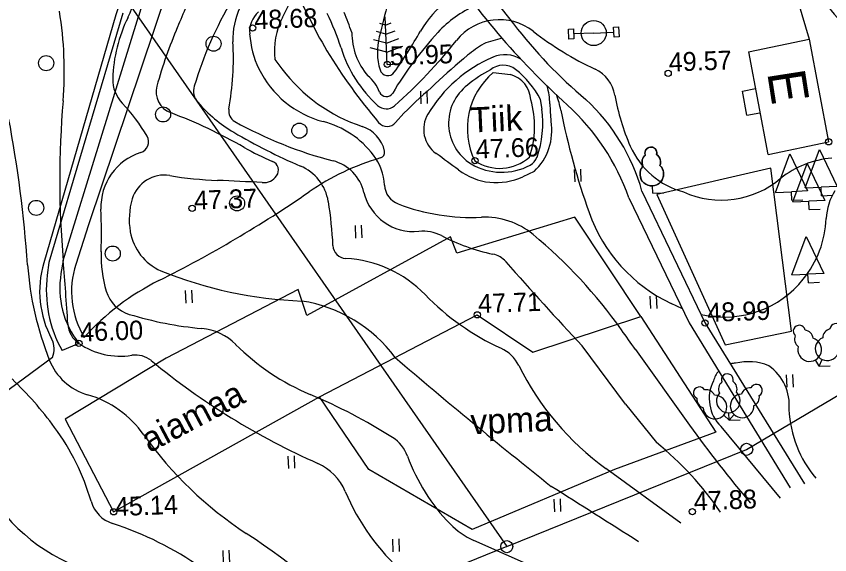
# Model space of a CAD drawing. Extents: x 641716 to 643447, y 6457381 to 6458642.
# Drawn here: x 642409.9 to 642539.3, y 6457989.6 to 6458075.4 of the extents above; entities that cross this region are included whole.
import ezdxf

# ---------------------------------------------------------------- set-up
doc = ezdxf.new("R2010")
doc.units = 0
for name, color, linetype in [('1', 7, 'Continuous'), ('10', 7, 'Continuous'), ('30', 7, 'Continuous'), ('31', 7, 'Continuous'), ('34', 7, 'Continuous'), ('40', 7, 'Continuous'), ('41', 7, 'Continuous'), ('44', 7, 'Continuous'), ('5', 7, 'Continuous'), ('57', 7, 'Continuous'), ('59', 7, 'Continuous')]:
    doc.layers.add(name, color=color, linetype=linetype)

# ---------------------------------------------------------------- blocks, each defined once
blk = doc.blocks.new('laipuu')
at = {"layer": '10'}
for q in [(0, 29.4), (44.4, 0)]:
    blk.add_line((0, 0), q, dxfattribs=at)
blk.add_lwpolyline([(-22.4, 152.9), (-23.7, 160.4), (-23, 166.2), (-21.2, 171.1), (-19, 174.8), (-14.3, 179.5), (-9.9, 182.1), (-3.1, 184), (1.5, 184.2), (7.7, 183), (13.4, 180.1), (17.7, 176.3), (21.3, 171), (23, 166.3), (23.7, 161.4), (23.5, 157.2), (22.4, 152.9), (25.5, 150.3), (30.5, 144.4), (34, 137.9), (36.1, 131.3), (36.8, 126.1), (36.8, 121.1), (35.9, 115.1), (34.8, 111.5), (33.9, 109.2), (38.1, 104.3), (42.1, 97.7), (45.5, 88.7), (47, 80.3), (46.9, 72.3), (46, 66.1), (43.7, 59), (40.2, 52), (35.4, 45.4), (28.8, 39.2), (20.2, 34), (14, 31.5), (5.6, 29.7), (0, 29.4), (-7.1, 29.9), (-17.6, 32.8), (-25.6, 37), (-32.7, 42.6), (-39.1, 50.3), (-43, 57.3), (-46, 66.2), (-47.1, 75.2), (-46.3, 85.2), (-44, 93.4), (-40.6, 100.4), (-36.7, 106.1), (-33.9, 109.2), (-35.5, 113.8), (-36.7, 119.8), (-36.8, 126.2), (-35.3, 134.3), (-32.9, 140.3), (-29.1, 146.4), (-25.4, 150.4), (-22.4, 152.9)], close=True, dxfattribs=at)
for centre, radius, start, end in [((0, 160.6), 23.7, 341.2648, 198.7352), ((0, 123.7), 36.9, 127.4703, 203.0353), ((0, 123.7), 36.9, 336.9647, 52.5297), ((0, 76.5), 47.1, 136.0706, 43.9294)]:
    blk.add_arc(centre, radius, start, end, dxfattribs=at)
blk = doc.blocks.new('vvkaev')
at = {"layer": '44'}
for q in [(-80, 0), (80, 0)]:
    blk.add_line((0, 0), q, dxfattribs=at)
for points in [[(-100, -20), (-100, 20), (-80, 20), (-80, -20)], [(80, -20), (80, 20), (100, 20), (100, -20)]]:
    blk.add_lwpolyline(points, close=True, dxfattribs=at)
blk.add_circle((0, 0), 50, dxfattribs=at)
blk = doc.blocks.new('mand')
at = {"layer": '10'}
for p, q in [((0, 156.9), (-22.3, 163.6)), ((0, 0), (0, 188.9)), ((0, 156.9), (22.1, 164.1)), ((0, 120.8), (-36.6, 132.5)), ((0, 120.8), (36.6, 132.4)), ((0, 84.8), (-51, 100.7)), ((0, 84.8), (50.9, 101.1)), ((0, 48.8), (-65.4, 69.5)), ((0, 48.8), (65.4, 69.5)), ((0, 0), (45.5, 0))]:
    blk.add_line(p, q, dxfattribs=at)
blk = doc.blocks.new('puud')
at = {"layer": '41'}
blk.add_circle((0, 0), 30, dxfattribs=at)
blk = doc.blocks.new('krndnrku')
at = {"layer": '40'}
blk.add_circle((0, 0), 40, dxfattribs=at)
blk = doc.blocks.new('kpunkt')
at = {"layer": '59'}
blk.add_circle((0, 0), 12.5, dxfattribs=at)
blk = doc.blocks.new('elupuu')
at = {"layer": '10'}
for p, q in [((-63.8, 33.8), (0, 184.3)), ((0, 184.3), (63.8, 33.8)), ((-63.8, 33.8), (0, 33.8)), ((0, 0), (0, 33.8)), ((63.8, 33.8), (0, 33.8)), ((0, 0), (44.4, 0))]:
    blk.add_line(p, q, dxfattribs=at)
blk = doc.blocks.new('laipuu2')
at = {"layer": '10'}
for q in [(-13.4, 26.2), (13.4, 26.2), (44.4, -0.7)]:
    blk.add_line((0, 0), q, dxfattribs=at)
for centre, radius, start, end in [((-72.9, 143.1), 23.7, 8.2648, 225.7352), ((72.9, 143.1), 23.7, 314.2648, 171.7352), ((-56.1, 110.2), 36.9, 3.9647, 79.5297), ((56.1, 110.2), 36.9, 100.4703, 176.0353), ((-56.1, 110.2), 36.9, 154.4703, 230.0353), ((-34.8, 68.2), 47.1, 163.0706, 70.9294), ((34.8, 68.2), 47.1, 109.0706, 16.9294), ((56.1, 110.2), 36.9, 309.9647, 25.5297)]:
    blk.add_arc(centre, radius, start, end, dxfattribs=at)
blk = doc.blocks.new('laipuu3')
at = {"layer": '10'}
for q in [(-20.8, 20.8), (0, 29.4), (20.8, 20.8), (44.4, -0.7)]:
    blk.add_line((0, 0), q, dxfattribs=at)
for centre, radius, start, end in [((0, 160.6), 23.7, 341.2648, 198.7352), ((-113.5, 113.5), 23.7, 26.2648, 243.7352), ((0, 123.7), 36.9, 127.4703, 203.0353), ((0, 123.7), 36.9, 336.9647, 52.5297), ((113.5, 113.5), 23.7, 296.2648, 153.7352), ((-54.1, 54.1), 47.1, 181.0706, 88.9294), ((-87.5, 87.5), 36.9, 21.9647, 97.5297), ((0, 76.5), 47.1, 136.0706, 43.9294), ((54.1, 54.1), 47.1, 91.0706, 358.9294), ((87.5, 87.5), 36.9, 82.4703, 158.0353), ((-87.5, 87.5), 36.9, 172.4703, 248.0353), ((87.5, 87.5), 36.9, 291.9647, 7.5297)]:
    blk.add_arc(centre, radius, start, end, dxfattribs=at)
blk = doc.blocks.new('hein')
at = {"layer": '41'}
for p, q in [((-12.1, 3.9), (-12.1, 53.9)), ((12.9, 3.9), (12.9, 53.9))]:
    blk.add_line(p, q, dxfattribs=at)

msp = doc.modelspace()

# ---------------------------------------------------------------- linework, layer by layer
at = {"layer": '1'}
for p, q in [((642526.4, 6458069.68), (642536.04, 6458071.68)), ((642536.04, 6458071.68), (642539.13, 6458055.36)), ((642526.37, 6458069.67), (642529.46, 6458053.34)), ((642525.4, 6458063.44), (642527.48, 6458063.83)), ((642526.13, 6458059.6), (642525.4, 6458063.44)), ((642526.13, 6458059.6), (642528.2, 6458059.99)), ((642529.49, 6458053.36), (642539.13, 6458055.36))]:
    msp.add_line(p, q, dxfattribs=at)
at = {"layer": '30'}
for points in [[(642485.17, 6458079.02), (642489, 6458074.12)], [(642426.8, 6458075.86), (642415.04, 6458036.13)], [(642417.32, 6458036.46), (642429.33, 6458075.3)], [(642509.42, 6458047.5), (642519.47, 6458026.51), (642535.31, 6458000.92)], [(642507.34, 6458046.43), (642516.93, 6458026.56), (642533.03, 6458000.27)], [(642415.04, 6458036.13), (642414.8, 6458034.15)], [(642417.32, 6458036.46), (642416.97, 6458034.39)], [(642419.82, 6458023.27), (642417.15, 6458022.15)]]:
    msp.add_lwpolyline(points, dxfattribs=at)
for centre, radius, start, end in [((642576.24, 6458032.23), 153.09, 155.8106, 163.663), ((642582.64, 6458154.83), 126.5, 213.324, 227.7259), ((642548.17, 6458119.28), 74.43, 217.3463, 230.1706), ((642478.87, 6458038.88), 31.75, 15.7626, 47.0529), ((642473.23, 6458034.49), 36.14, 19.2894, 47.7259), ((642430.95, 6458032.05), 14.17, 170.4822, 218.2367), ((642434.31, 6458031.75), 19.67, 172.9673, 209.2187)]:
    msp.add_arc(centre, radius, start, end, dxfattribs=at)
at = {"layer": '31'}
for points in [[(642493.25, 6458062.12), (642493.47, 6458060.58)], [(642471.55, 6458059.94), (642471.55, 6458059.94), (642470.23, 6458058.42)], [(642492.26, 6458050.65), (642490.45, 6458049.8)], [(642515.87, 6458028.76), (642514.07, 6458029.62)], [(642518.82, 6458027.86), (642519.42, 6458027.75)], [(642506.79, 6458013.57), (642499.92, 6458022.87)], [(642508.37, 6458022.29), (642508.37, 6458022.29)], [(642508.37, 6458022.29), (642516.99, 6458010.27)], [(642506.79, 6458013.57), (642511.72, 6458007.51)], [(642531.49, 6457998.63), (642522.03, 6458010.05)], [(642515.6, 6457994.64), (642503.68, 6458003.34)], [(642498.09, 6457985.06), (642482.65, 6457991.91)]]:
    msp.add_lwpolyline(points, dxfattribs=at)
for centre, radius, start, end in [((642412.34, 6458054.66), 48.64, 25.1204, 44.3061), ((642415.74, 6458081.09), 13.29, 333.5292, 27.3244), ((642551.22, 6458085.75), 15.06, 183.1963, 230.9557), ((642342.63, 6458113.76), 101.21, 336.6507, 340.7983), ((642497.85, 6458046.31), 62.3, 149.4534, 163.2863), ((653037.3, 6455410.74), 10899.58, 165.837948, 165.867247), ((642487.61, 6458065.33), 15.45, 126.222, 150.3544), ((642489.88, 6458061), 17.49, 113.5736, 137.625), ((642359.14, 6458066.67), 58.36, 355.279, 9.3638), ((642455.47, 6458071.85), 11.14, 153.744, 182.9937), ((642451.38, 6458072.83), 4.39, 133.0757, 183.8802), ((642425.79, 6458058.96), 37.51, 17.6073, 26.683), ((642350.04, 6458031.35), 120.56, 20.1027, 21.71), ((642448.38, 6458064.84), 23.17, 153.5292, 178.5659), ((642509.71, 6458100.32), 58.9, 205.1204, 211.1258), ((642486.75, 6458066.06), 8.75, 52.0712, 141.4469), ((642501.13, 6458045.34), 71.44, 156.6507, 164.6605), ((642462, 6458073.55), 15.04, 183.8802, 205.8245), ((642473.78, 6458072.74), 10.53, 179.7557, 220.6753), ((642477.26, 6458069.66), 9.94, 165.8672, 196.6791), ((642521.78, 6458031.89), 60.68, 137.625, 149.0202), ((642406.12, 6458111.71), 78.3, 324.68, 330.3544), ((642491.4, 6458052.17), 20.12, 102.1622, 110.8634), ((642524.11, 6458114), 52.03, 232.0712, 244.8177), ((642397.24, 6458068.81), 47.17, 349.936, 2.9937), ((642414.65, 6458123.52), 83.45, 311.6016, 321.4469), ((642494.94, 6458053.22), 20.73, 121.0866, 129.8364), ((642534.08, 6458115.03), 87.36, 211.1258, 220.3732), ((642481.76, 6458076.72), 21.22, 197.6073, 227.2348), ((642487.62, 6458064.41), 4.82, 58.2689, 113.2813), ((642657.66, 6457865.77), 268.96, 130.8746, 133.7859), ((642494.57, 6458048.27), 22.39, 113.2813, 149.0412), ((642462.69, 6458073.88), 15.8, 205.8245, 255.361), ((642468.97, 6458067.18), 1.28, 196.6791, 324.68), ((642494.48, 6458049.3), 19.79, 117.6085, 130.3304), ((642487.34, 6458064.35), 3.21, 52.0693, 129.2052), ((642480.52, 6458055.6), 14.31, 27.1036, 52.0693), ((642499.57, 6458061.81), 5.64, 9.8927, 64.8177), ((642430.68, 6458065.28), 5.47, 178.5659, 223.744), ((642461.47, 6458060.75), 6.71, 22.2047, 49.8291), ((642435.64, 6458063.3), 3.52, 164.6605, 249.2616), ((642440.81, 6458063.44), 2.74, 163.2863, 220.9324), ((642486.29, 6458058.31), 7.64, 127.2253, 237.8665), ((642482.57, 6458061.02), 12.21, 1.7364, 15.293), ((642468.76, 6458063.73), 1.17, 202.2047, 329.0202), ((642479.5, 6458057), 17.35, 11.343, 19.5076), ((642539.91, 6458068.84), 35.31, 189.8927, 203.6609), ((642569.68, 6458049.29), 152.9, 175.279, 184.8141), ((642406.59, 6458042.22), 27.88, 30.2463, 43.744), ((642456.12, 6458076.72), 23, 220.9324, 239.5742), ((642445.54, 6458060.24), 1.88, 169.936, 241.0165), ((642468.72, 6458062.62), 2.01, 227.2348, 311.6016), ((642477.45, 6458058.29), 16.19, 340.6454, 8.1519), ((642564.28, 6458064.44), 69.58, 182.5157, 184.7809), ((642612.68, 6458083.72), 118.49, 191.343, 199.5283), ((642205.69, 6458021.04), 206.5, 4.0953, 10.6266), ((642405.43, 6457983.52), 81.79, 60.1454, 69.2616), ((642479.43, 6458057.35), 4.74, 149.0412, 234.6213), ((642477.29, 6458117.55), 67.4, 241.0165, 255.379), ((642454.97, 6458044.34), 14.73, 37.1706, 75.361), ((642468.88, 6458059.6), 1.79, 220.3732, 318.9312), ((642486.2, 6458057.13), 8.88, 313.11, 9.813), ((642429.13, 6458055.37), 1.78, 287.6553, 30.2463), ((642492.06, 6458137.92), 93.99, 239.5742, 246.8348), ((642432.44, 6458044.99), 9.11, 107.6553, 182.2122), ((642465.56, 6458088.29), 39.01, 240.1454, 247.5039), ((642519.42, 6458059.87), 12.94, 203.6609, 254.8575), ((642459.8, 6458048.01), 8.67, 2.9211, 37.1706), ((642392.97, 6457935.59), 144.59, 52.877, 54.6213), ((642490.56, 6458053.68), 2.29, 297.9198, 340.6454), ((642540.98, 6458037.47), 15.36, 95.0698, 128.1764), ((642450.05, 6458050.83), 1.53, 324.2832, 67.5039), ((642452.15, 6458044.65), 7.46, 9.2769, 66.8348), ((642458.55, 6458045.75), 6.81, 13.3174, 75.379), ((642487.1, 6458060.21), 9.69, 239.8252, 297.9198), ((642433.41, 6458044.73), 5.33, 80.6008, 162.9902), ((642444.19, 6458109.87), 60.7, 260.6008, 267.8128), ((642449.17, 6458051.47), 2.61, 266.4822, 324.2832), ((642486.24, 6458058.81), 9.94, 232.877, 295.0697), ((642430.14, 6457741.96), 307.48, 86.4822, 87.8128), ((642522.05, 6458060.63), 14.55, 245.6022, 310.4061), ((642473.08, 6458049.19), 8.12, 193.3174, 275.9199), ((642471.82, 6458048.62), 3.36, 182.9211, 249.2234), ((642547.6, 6458042.79), 8.86, 147.3842, 177.6041), ((642439.02, 6458043.01), 11.19, 162.9902, 190.037), ((642320.72, 6458040.67), 102.69, 358.4384, 2.2122), ((642399.53, 6458036.05), 60.79, 2.6324, 9.2769), ((642482.36, 6458076.41), 33.09, 249.2234, 272.6191), ((642484.43, 6458031.36), 12.01, 50.3657, 92.6191), ((642525.04, 6458052.64), 25.51, 199.5283, 244.503), ((642522.27, 6458043.85), 16.49, 321.0728, 357.6041), ((642436.26, 6458042.52), 8.4, 190.037, 246.1934), ((642474.58, 6458034.78), 6.36, 62.4948, 95.9199), ((642492.36, 6458068.94), 32.15, 242.4948, 258.0207), ((642441.87, 6457979.98), 78.73, 35.2475, 50.3657), ((642462.41, 6458038.95), 2.16, 182.6324, 266.8527), ((642443.77, 6458037.32), 20.41, 178.4384, 196.3507), ((642484.89, 6458033.72), 3.86, 41.3226, 78.0207), ((642462.43, 6458039.42), 50.9, 184.0953, 201.6317), ((641947.27, 6457996.87), 471.72, 3.5857, 4.8141), ((642461.24, 6458017.76), 19.06, 44.1442, 86.8527), ((642942.17, 6458435.77), 605.05, 221.32265, 223.03448), ((642457.82, 6458096.3), 66.33, 247.9071, 267.8417), ((642522.48, 6458043.67), 16.22, 259.1049, 321.0728), ((642429.41, 6458033.1), 5.44, 196.3507, 253.2206), ((642503.77, 6458059.03), 40.2, 224.1442, 245.3325), ((642451.76, 6458007.42), 22.87, 36.4728, 81.0352), ((642444.96, 6458084.68), 59.31, 253.2206, 264.612), ((642422.11, 6458026.62), 4.06, 183.5857, 235.6274), ((642438.56, 6458016.88), 8.8, 45.1018, 84.612), ((642448.52, 6457982.33), 71.96, 33.7241, 36.7709), ((642426.43, 6458032.94), 11.71, 235.6274, 278.8966), ((642471.21, 6458049.64), 37.46, 225.1018, 247.0681), ((642428.85, 6458017.49), 3.93, 50.4721, 98.8966), ((642484.51, 6458017.1), 5.94, 26.42, 65.3325), ((642423.87, 6458024.13), 9.43, 201.6317, 253.6148), ((642504.11, 6458108.7), 114.32, 230.4721, 246.1417), ((643099.08, 6458756.74), 967.9, 229.47448, 231.38165), ((642524.45, 6458016.36), 3.77, 92.2275, 103.5553), ((642526.33, 6458011.6), 8.76, 67.8488, 103.3761), ((642530.32, 6458039.85), 45.2, 206.42, 233.8866), ((642524.45, 6458016.36), 3.77, 138.2003, 165.2812), ((642525.24, 6458013.49), 7.62, 354.2132, 54.7542), ((642368.09, 6457974.67), 59.43, 36.345, 46.2564), ((642526.24, 6458014.5), 6.12, 152.6387, 226.6175), ((642416.48, 6457998.97), 16.8, 35.3814, 73.6148), ((642421.29, 6457931.66), 90.65, 57.6957, 67.0681), ((642550.93, 6458013.53), 18.13, 182.5324, 220.3259), ((642385.78, 6457987.69), 37.47, 16.191, 36.345), ((642673.3, 6458122.41), 192.38, 215.6569, 220.3532), ((642479.65, 6458043.84), 60.69, 215.3814, 236.853), ((642466.61, 6458003.33), 5.85, 19.9967, 57.6957), ((642478.78, 6457967.03), 52.19, 34.2174, 50.8643), ((642500.72, 6458015.74), 30.44, 199.9967, 224.198), ((642454.48, 6457996.5), 8.36, 22.5909, 66.1417), ((642430.25, 6458014.76), 29.05, 204.4037, 247.9415), ((642494.91, 6458013.32), 35.42, 202.5909, 228.6135), ((639085.04, 6452605.69), 6382.14, 57.556021, 57.703868), ((642426.81, 6457999.6), 5.26, 196.191, 251.813), ((642408.24, 6457943.08), 54.24, 38.3433, 71.813), ((642487.53, 6458002.92), 12.04, 224.198, 246.0776), ((642386.15, 6457900.66), 110.31, 43.0509, 56.853)]:
    msp.add_arc(centre, radius, start, end, dxfattribs=at)
at = {"layer": '34'}
msp.add_lwpolyline([(642485.75, 6458066.38), (642488.51, 6458066.08)], dxfattribs=at)
for centre, radius, start, end in [((642493.27, 6458057.5), 11.64, 130.2395, 206.2676), ((642487.36, 6458061.86), 4.37, 2.5446, 74.8487), ((642477.18, 6458057.8), 15.16, 341.2211, 16.325), ((642486.81, 6458058.31), 7.17, 236.2816, 311.2071)]:
    msp.add_arc(centre, radius, start, end, dxfattribs=at)
at = {"layer": '40'}
for points in [[(642666.47, 6458043.9), (642571.44, 6458033.26), (642531.65, 6458185.25), (642459.34, 6458174.27), (642443.34, 6458127.18), (642427.27, 6458078.14), (642487.91, 6457990.91), (642402, 6457956.04), (642333.27, 6457928.36), (642316.72, 6457706.8)], [(642487.91, 6457990.91), (642526.08, 6458006.4), (642571.44, 6458033.26)]]:
    msp.add_lwpolyline(points, dxfattribs=at)
at = {"layer": '41'}
for points in [[(642434.47, 6458101.71), (642425.69, 6458075.58), (642414.22, 6458036.07)], [(642438.63, 6458095.01), (642433.93, 6458079.6), (642421.35, 6458042.17), (642419.33, 6458035.85)], [(642532.93, 6458082.1), (642536.04, 6458071.68)], [(642451.01, 6458068.47), (642452.11, 6458067)], [(642533.24, 6458025.24), (642529.94, 6458051.18), (642511.77, 6458046.99), (642522.68, 6458023.02), (642533.24, 6458025.24)], [(642509.23, 6458027.57), (642498.74, 6458043.37), (642479.96, 6458037.62), (642478.94, 6458040.21), (642456.09, 6458027.69), (642454.71, 6458031.86), (642433.69, 6458020.94), (642417.66, 6458011.23), (642425.35, 6457996.45), (642458.1, 6458014.75), (642483.22, 6458027.82), (642492.05, 6458021.88), (642509.23, 6458027.57)], [(642509.23, 6458027.57), (642521.2, 6458009.16), (642505.03, 6458003.2), (642482.42, 6457993.64), (642465.96, 6458003.21), (642458.1, 6458014.75)], [(642415.6, 6458021.01), (642406.45, 6458014.31), (642387.22, 6458000.5), (642395.11, 6457979.91)]]:
    msp.add_lwpolyline(points, dxfattribs=at)
for centre, radius, start, end in [((642409.86, 6458097.54), 47.92, 332.1755, 356.669), ((642462.31, 6458069.86), 11.38, 152.1755, 187.0384), ((642473.21, 6458082.88), 26.41, 216.9754, 251.6564), ((642463.2, 6458052.69), 5.4, 12.6714, 71.6564), ((642467.57, 6458053.67), 0.919, 286.1743, 12.6714), ((642478.78, 6458015.01), 39.34, 106.1743, 124.5868), ((642343.65, 6458211), 198.73, 296.5778, 304.5868), ((642429.69, 6458031.58), 16.11, 163.8191, 208.124), ((642432.94, 6458031.52), 14.28, 162.3449, 210.6775), ((642450.65, 6457997.1), 40.44, 116.5778, 137.8691), ((642412.48, 6458022.38), 3.41, 336.3196, 28.124)]:
    msp.add_arc(centre, radius, start, end, dxfattribs=at)

# ---------------------------------------------------------------- block references
at = {"layer": '10', "xscale": 0.04, "yscale": 0.04}
for name, p, rotation in [('mand', (642468.9, 6458067.69), 2.561289531006498), ('puud', (642441.25, 6458070.98), 2.5612895310065102), ('puud', (642414.61, 6458067.89), 2.5612895310065102), ('puud', (642433.22, 6458059.72), 2.5612895310065102), ('puud', (642454.91, 6458057.14), 2.5612895310065102), ('laipuu', (642511.13, 6458047.17), 2.561289531006498), ('elupuu', (642538, 6458046.78), 2.561289531006498), ('elupuu', (642533.26, 6458046.07), 2.561289531006498), ('elupuu', (642536.02, 6458044.57), 2.561289531006498), ('puud', (642413.03, 6458044.84), 2.5612895310065102), ('puud', (642445, 6458045.56), 2.5612895310065102), ('elupuu', (642535.9, 6458032.93), 2.561289531006498), ('puud', (642425.21, 6458037.57), 2.5612895310065102), ('laipuu2', (642537.62, 6458019.62), 2.561289531006498), ('laipuu3', (642523.3, 6458011.06), 2.561289531006498)]:
    msp.add_blockref(name, p, dxfattribs=dict(at, rotation=rotation))
at = {"layer": '40', "xscale": 0.024000000000000004, "yscale": 0.024000000000000004, "rotation": 2.5612895310064974}
for p in [(642526.08, 6458006.4), (642487.91, 6457990.91)]:
    msp.add_blockref('krndnrku', p, dxfattribs=at)
at = {"layer": '41', "xscale": 0.04, "yscale": 0.04, "rotation": 2.561289531006498}
for p in [(642474.8, 6458061.28), (642499.26, 6458048.84), (642464.4, 6458039.91), (642437.38, 6458029.55), (642511.32, 6458028.67), (642533.01, 6458016.14), (642453.7, 6458003.2), (642496.03, 6457996.34), (642470.35, 6457989.96), (642443.34, 6457988.15)]:
    msp.add_blockref('hein', p, dxfattribs=at)
at = {"layer": '5', "xscale": 0.04, "yscale": 0.04, "rotation": 2.561289531006498}
msp.add_blockref('vvkaev', (642501.75, 6458072.68), dxfattribs=at)
at = {"layer": '59', "xscale": 0.04, "yscale": 0.04, "rotation": 2.5612895310065102}
for p in [(642447.46, 6458073.49), (642468.9, 6458067.69), (642513.59, 6458066.25), (642539.13, 6458055.36), (642482.84, 6458052.35), (642437.84, 6458044.76), (642483.22, 6458027.82), (642519.47, 6458026.51), (642419.82, 6458023.27), (642425.35, 6457996.45), (642517.44, 6457996.49)]:
    msp.add_blockref('kpunkt', p, dxfattribs=at)

# ---------------------------------------------------------------- texts
at = {"layer": '1'}
msp.add_text('E', height=6, rotation=278.9052, dxfattribs=at).set_placement((642529.34, 6458066.36))
at = {"layer": '57'}
for s, rotation, p in [('Tiik', 2.5613, (642482.16, 6458056.83)), ('aiamaa', 27.8494, (642431.07, 6458005.79)), ('vpma', 2.5613, (642482.22, 6458008.77))]:
    msp.add_text(s, height=4, rotation=rotation, dxfattribs=at).set_placement(p)
at = {"layer": '59'}
for s, p in [('48.68', (642447.79, 6458073.28)), ('50.95', (642469.36, 6458067.53)), ('49.57', (642513.73, 6458066.54)), ('47.66', (642483.03, 6458052.7)), ('47.37', (642438.2, 6458044.55)), ('47.71', (642483.39, 6458028.09)), ('48.99', (642519.86, 6458026.68)), ('46.00', (642420.07, 6458023.56)), ('47.88', (642517.72, 6457996.66)), ('45.14', (642425.6, 6457995.77))]:
    msp.add_text(s, height=3, rotation=2.0995, dxfattribs=at).set_placement(p)

doc.saveas('drawing.dxf')
